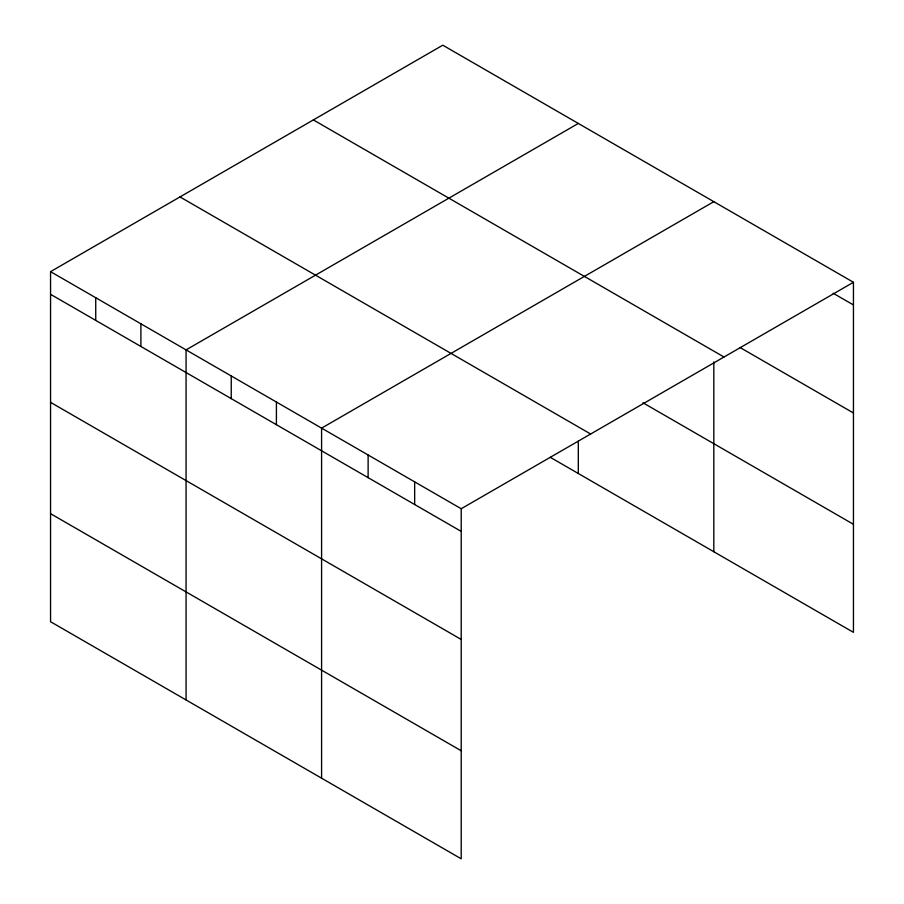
<?xml version="1.0" encoding="UTF-8"?>
<svg xmlns="http://www.w3.org/2000/svg" width="904" height="904" viewBox="0 0 904 904"><rect width="100%" height="100%" fill="white"/><g stroke="black" fill="none" stroke-linecap="round" stroke-linejoin="round"><path stroke-width="1.36" d="M461.209 639.444L461.209 508.737L50.556 271.652L50.556 621.715L461.209 858.8L461.209 639.444L50.556 402.359M50.556 271.652L442.791 45.2L853.444 282.285L853.444 632.348L550.231 457.288M578.311 123.441L186.066 349.893L186.066 699.956M713.821 201.671L321.587 428.134L321.587 778.186M461.209 508.737L853.444 282.285M833.16 293.235L853.444 304.942M740.071 347.531L853.444 412.981M313.36 119.927L724.002 357.012M643.015 402.811L853.444 524.297M179.998 196.925L590.64 434.01M50.556 294.308L461.209 531.394M50.556 513.675L461.209 750.761M713.821 361.962L713.821 551.734M578.311 441.22L578.311 473.493M414.665 481.877L414.665 504.534M368.12 455.006L368.12 477.662M276.409 402.054L276.409 424.71M231.243 375.974L231.243 398.63M140.9 323.813L140.9 346.469M95.734 297.732L95.734 320.389"/></g></svg>
